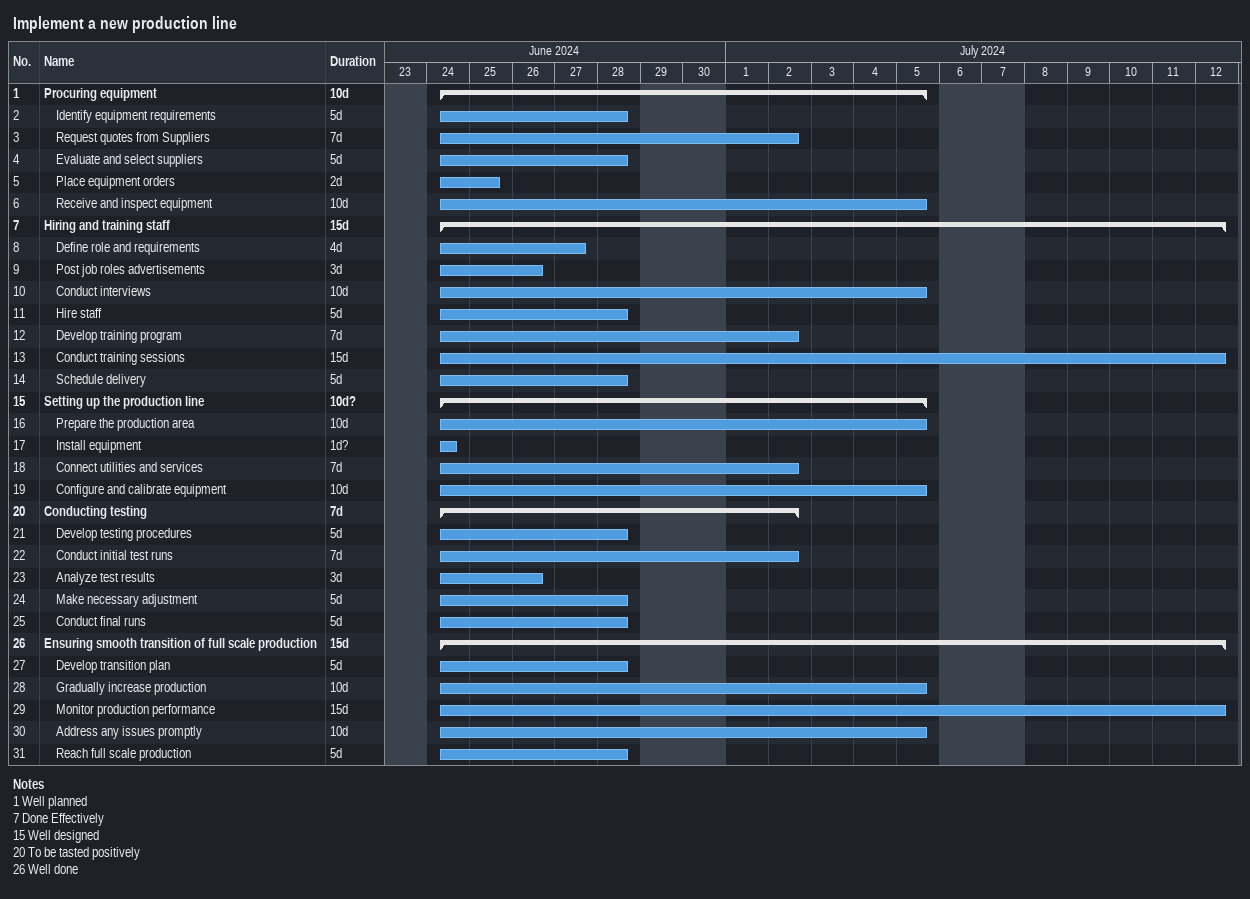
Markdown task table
Implement a new production line

| ID | Level | Task | Duration | Start | Finish |
|---|---|---|---|---|---|
| 1 | 1 | **Procuring equipment** | 10d | 2024-06-24 | 2024-07-05 |
| 2 | 2 | Identify equipment requirements | 5d | 2024-06-24 | 2024-06-28 |
| 3 | 2 | Request quotes from Suppliers | 7d | 2024-06-24 | 2024-07-02 |
| 4 | 2 | Evaluate and select suppliers | 5d | 2024-06-24 | 2024-06-28 |
| 5 | 2 | Place equipment orders | 2d | 2024-06-24 | 2024-06-25 |
| 6 | 2 | Receive and inspect equipment | 10d | 2024-06-24 | 2024-07-05 |
| 7 | 1 | **Hiring and training staff** | 15d | 2024-06-24 | 2024-07-12 |
| 8 | 2 | Define role and requirements | 4d | 2024-06-24 | 2024-06-27 |
| 9 | 2 | Post job roles advertisements | 3d | 2024-06-24 | 2024-06-26 |
| 10 | 2 | Conduct interviews | 10d | 2024-06-24 | 2024-07-05 |
| 11 | 2 | Hire staff | 5d | 2024-06-24 | 2024-06-28 |
| 12 | 2 | Develop training program | 7d | 2024-06-24 | 2024-07-02 |
| 13 | 2 | Conduct training sessions | 15d | 2024-06-24 | 2024-07-12 |
| 14 | 2 | Schedule delivery | 5d | 2024-06-24 | 2024-06-28 |
| 15 | 1 | **Setting up the production line** | 10d? | 2024-06-24 | 2024-07-05 |
| 16 | 2 | Prepare the production area | 10d | 2024-06-24 | 2024-07-05 |
| 17 | 2 | Install equipment | 1d? | 2024-06-24 | 2024-06-24 |
| 18 | 2 | Connect utilities and services | 7d | 2024-06-24 | 2024-07-02 |
| 19 | 2 | Configure and calibrate equipment | 10d | 2024-06-24 | 2024-07-05 |
| 20 | 1 | **Conducting testing** | 7d | 2024-06-24 | 2024-07-02 |
| 21 | 2 | Develop testing procedures | 5d | 2024-06-24 | 2024-06-28 |
| 22 | 2 | Conduct initial test runs | 7d | 2024-06-24 | 2024-07-02 |
| 23 | 2 | Analyze test results | 3d | 2024-06-24 | 2024-06-26 |
| 24 | 2 | Make necessary adjustment | 5d | 2024-06-24 | 2024-06-28 |
| 25 | 2 | Conduct final runs | 5d | 2024-06-24 | 2024-06-28 |
| 26 | 1 | **Ensuring smooth transition of full scale production** | 15d | 2024-06-24 | 2024-07-12 |
| 27 | 2 | Develop transition plan | 5d | 2024-06-24 | 2024-06-28 |
| 28 | 2 | Gradually increase production | 10d | 2024-06-24 | 2024-07-05 |
| 29 | 2 | Monitor production performance | 15d | 2024-06-24 | 2024-07-12 |
| 30 | 2 | Address any issues promptly | 10d | 2024-06-24 | 2024-07-05 |
| 31 | 2 | Reach full scale production | 5d | 2024-06-24 | 2024-06-28 |

Notes
- 1: Well planned
- 7: Done Effectively
- 15: Well designed
- 20: To be tasted positively
- 26: Well done
